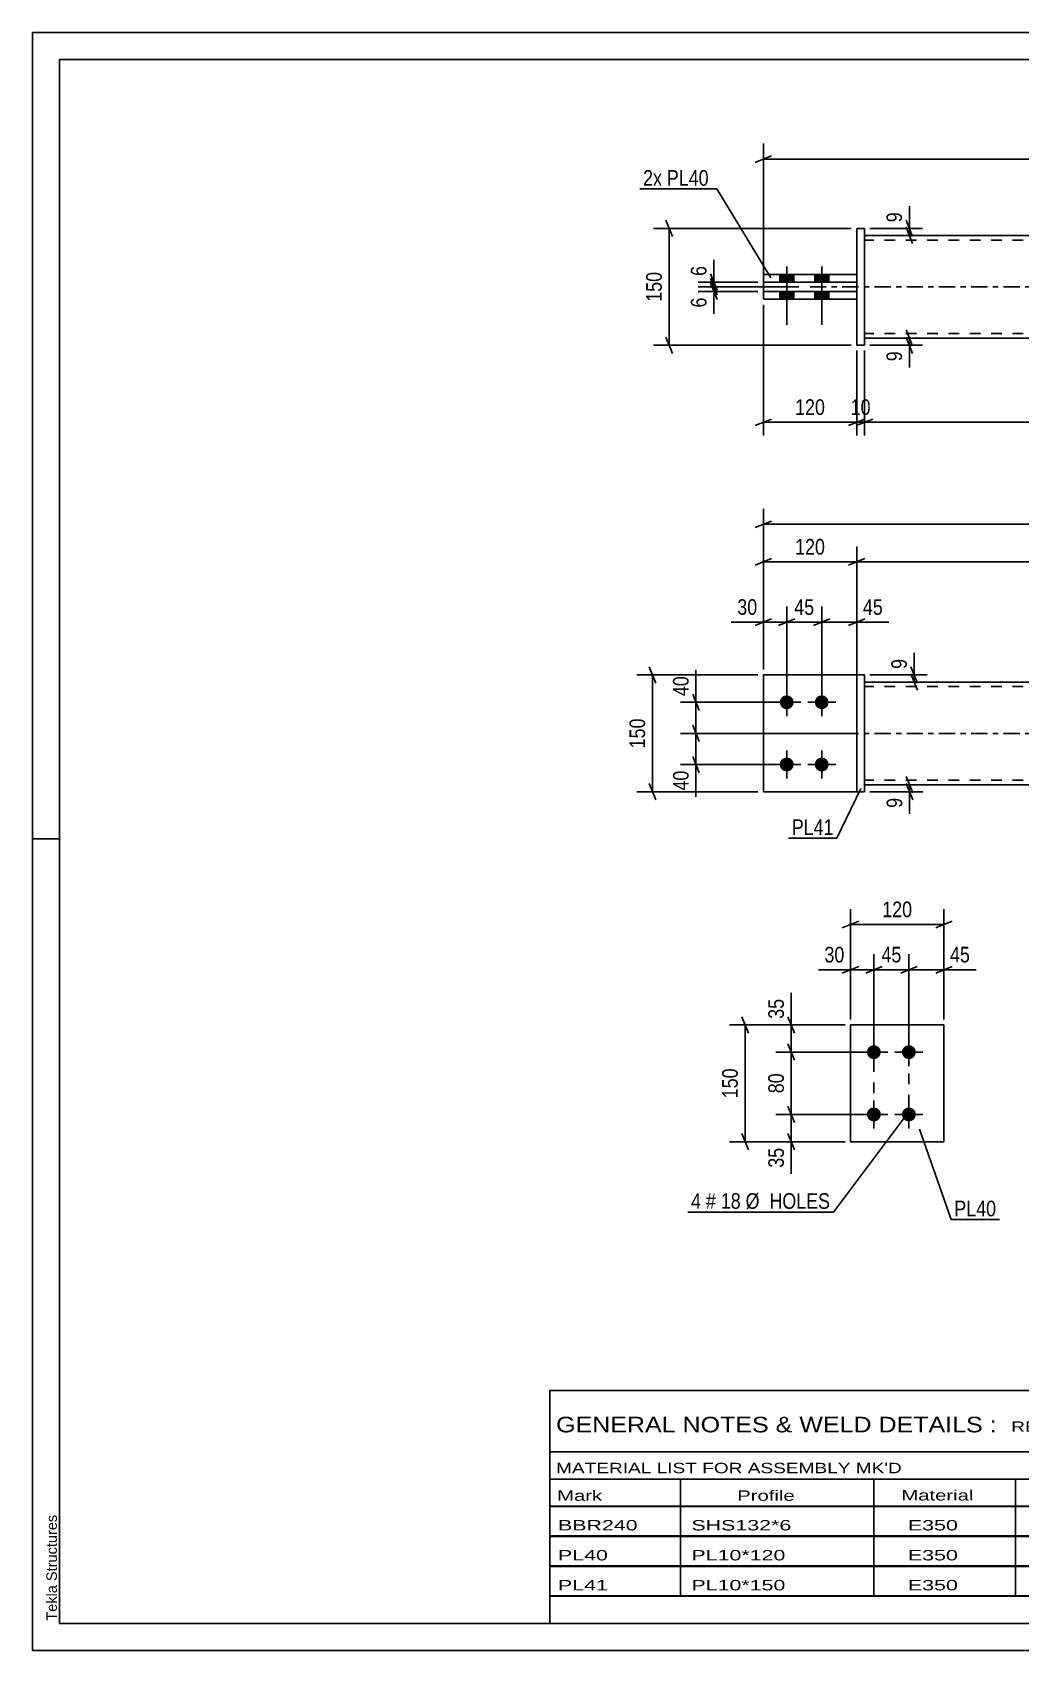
# Model space of a CAD drawing. Header units: millimetres. Extents: x 0 to 420, y 0 to 297.
# Drawn here: x 0 to 181.4, y 0 to 297 of the extents above; entities that cross this region are included whole.
import ezdxf

# ---------------------------------------------------------------- set-up
doc = ezdxf.new("R2010")
doc.units = ezdxf.units.MM
doc.linetypes.add('DXK_LINE_DOT2', pattern=[3.9198, 1.9599, -1.9599])
doc.linetypes.add('DXK_LINE_DOT3', pattern=[5.9187, 2.979, -0.9799, 0.9799, -0.9799])
doc.styles.add('Arial', font='ARIAL.TTF', dxfattribs={"height": 0.2})
doc.styles.add('Arial Narrow', font='ARIALN.TTF', dxfattribs={"height": 0.2})

# ---------------------------------------------------------------- blocks, each defined once
blk = doc.blocks.new('Unknown-581632977-1163')
at = {"color": 5, "linetype": 'Continuous'}
for p, q in [((420, 297), (0, 297)), ((0, 297), (0, 0)), ((0, 292), (0, 297)), ((415, 292), (5, 292)), ((5, 292), (5, 5)), ((5, 149), (0, 149)), ((0, 0), (0, 5)), ((5, 5), (415, 5)), ((0, 0), (420, 0))]:
    blk.add_line(p, q, dxfattribs=at)
at = {"color": 174, "linetype": 'Continuous', "style": 'Arial'}
blk.add_text('Tekla Structures', height=1.9102, rotation=90, dxfattribs=at).set_placement((4.5, 5.5))
blk = doc.blocks.new('Part-581632977-1814 - 1790')
at = {"color": 2, "linetype": 'Continuous'}
for p, q in [((152.77, 179.06), (151.35, 179.06)), ((151.35, 179.06), (151.35, 157.63)), ((152.77, 157.63), (152.77, 179.06)), ((151.35, 157.63), (152.77, 157.63))]:
    blk.add_line(p, q, dxfattribs=at)
blk = doc.blocks.new('Bolt-581632977-1798 - 1790')
at = {"linetype": 'Continuous'}
for points in [[(138.49, 172.77, -1), (138.49, 175.34, -1)], [(144.92, 172.77, -1), (144.92, 175.34, -1)], [(138.49, 161.34, -1), (138.49, 163.92, -1)], [(144.92, 161.34, -1), (144.92, 163.92, -1)]]:
    blk.add_hatch(color=1, dxfattribs=at).paths.add_polyline_path(points)
at = {"color": 1, "linetype": 'Continuous'}
for p, q in [((138.49, 171.49), (138.49, 176.63)), ((144.92, 171.49), (144.92, 176.63)), ((141.06, 174.06), (135.92, 174.06)), ((147.49, 174.06), (142.35, 174.06)), ((138.49, 160.06), (138.49, 165.2)), ((144.92, 160.06), (144.92, 165.2)), ((141.06, 162.63), (135.92, 162.63)), ((147.49, 162.63), (142.35, 162.63))]:
    blk.add_line(p, q, dxfattribs=at)
blk = doc.blocks.new('Part-581632977-1804 - 1790')
at = {"color": 2, "linetype": 'Continuous'}
for p, q in [((152.77, 177.77), (291.67, 177.77)), ((152.77, 158.92), (291.67, 158.92))]:
    blk.add_line(p, q, dxfattribs=at)
at = {"color": 7, "linetype": 'DXK_LINE_DOT2'}
for p, q in [((152.77, 158.92), (152.77, 177.77)), ((291.67, 176.92), (152.77, 176.92)), ((291.67, 158.92), (291.67, 177.77)), ((291.67, 159.77), (152.77, 159.77))]:
    blk.add_line(p, q, dxfattribs=at)
at = {"color": 7, "linetype": 'DXK_LINE_DOT3'}
blk.add_line((142.77, 168.34), (301.67, 168.34), dxfattribs=at)
blk = doc.blocks.new('Part-581632977-1819 - 1790')
at = {"color": 7, "linetype": 'DXK_LINE_DOT2'}
for p, q in [((151.35, 179.06), (134.2, 179.06)), ((134.2, 179.06), (134.2, 157.63)), ((151.35, 157.63), (151.35, 179.06)), ((134.2, 157.63), (151.35, 157.63))]:
    blk.add_line(p, q, dxfattribs=at)
blk = doc.blocks.new('Part-581632977-1824 - 1790')
at = {"color": 2, "linetype": 'Continuous'}
for p, q in [((151.35, 179.06), (134.2, 179.06)), ((134.2, 179.06), (134.2, 157.63)), ((134.2, 157.63), (151.35, 157.63))]:
    blk.add_line(p, q, dxfattribs=at)
at = {"color": 7, "linetype": 'DXK_LINE_DOT2'}
blk.add_line((151.35, 157.63), (151.35, 179.06), dxfattribs=at)
blk = doc.blocks.new('Part-581632977-2144 - 2122')
at = {"color": 2, "linetype": 'Continuous'}
for p, q in [((151.35, 249.45), (134.2, 249.45)), ((134.2, 248.02), (134.2, 249.45)), ((151.35, 248.02), (134.2, 248.02)), ((151.35, 248.02), (151.35, 249.45))]:
    blk.add_line(p, q, dxfattribs=at)
blk = doc.blocks.new('Part-581632977-2150 - 2122')
at = {"color": 2, "linetype": 'Continuous'}
for p, q in [((152.77, 259.73), (291.67, 259.73)), ((152.77, 240.88), (291.67, 240.88))]:
    blk.add_line(p, q, dxfattribs=at)
at = {"color": 7, "linetype": 'DXK_LINE_DOT2'}
for p, q in [((152.77, 240.88), (152.77, 259.73)), ((291.67, 258.88), (152.77, 258.88)), ((291.67, 259.73), (291.67, 240.88)), ((291.67, 241.73), (152.77, 241.73))]:
    blk.add_line(p, q, dxfattribs=at)
at = {"color": 7, "linetype": 'DXK_LINE_DOT3'}
blk.add_line((142.77, 250.31), (301.67, 250.31), dxfattribs=at)
blk = doc.blocks.new('Part-581632977-2134 - 2122')
at = {"color": 2, "linetype": 'Continuous'}
for p, q in [((152.77, 261.02), (151.35, 261.02)), ((151.35, 261.02), (151.35, 239.59)), ((152.77, 239.59), (152.77, 261.02)), ((151.35, 239.59), (152.77, 239.59))]:
    blk.add_line(p, q, dxfattribs=at)
blk = doc.blocks.new('Part-581632977-2139 - 2122')
at = {"color": 2, "linetype": 'Continuous'}
for p, q in [((134.2, 252.59), (151.35, 252.59)), ((134.2, 252.59), (134.2, 251.16)), ((151.35, 251.16), (151.35, 252.59)), ((134.2, 251.16), (151.35, 251.16))]:
    blk.add_line(p, q, dxfattribs=at)
blk = doc.blocks.new('Bolt-581632977-2152 - 2122')
at = {"linetype": 'Continuous'}
for points in [[(137.2, 251.16), (139.77, 251.16), (139.77, 252.59), (137.2, 252.59)], [(137.2, 251.16), (139.77, 251.16), (139.77, 252.59), (137.2, 252.59)], [(143.63, 251.16), (146.2, 251.16), (146.2, 252.59), (143.63, 252.59)], [(143.63, 251.16), (146.2, 251.16), (146.2, 252.59), (143.63, 252.59)], [(137.2, 248.02), (139.77, 248.02), (139.77, 249.45), (137.2, 249.45)], [(137.2, 248.02), (139.77, 248.02), (139.77, 249.45), (137.2, 249.45)], [(143.63, 248.02), (146.2, 248.02), (146.2, 249.45), (143.63, 249.45)], [(143.63, 248.02), (146.2, 248.02), (146.2, 249.45), (143.63, 249.45)]]:
    blk.add_hatch(color=1, dxfattribs=at).paths.add_polyline_path(points)
at = {"color": 1, "linetype": 'Continuous'}
for p, q in [((137.2, 252.59), (137.2, 251.16)), ((137.2, 252.59), (137.2, 251.16)), ((138.49, 254.02), (138.49, 243.31)), ((138.49, 254.02), (138.49, 243.31)), ((139.77, 252.59), (139.77, 251.16)), ((139.77, 252.59), (139.77, 251.16)), ((143.63, 252.59), (143.63, 251.16)), ((143.63, 252.59), (143.63, 251.16)), ((144.92, 254.02), (144.92, 243.31)), ((144.92, 254.02), (144.92, 243.31)), ((146.2, 252.59), (146.2, 251.16)), ((146.2, 252.59), (146.2, 251.16)), ((137.2, 249.45), (137.2, 248.02)), ((137.2, 249.45), (137.2, 248.02)), ((139.77, 249.45), (139.77, 248.02)), ((139.77, 249.45), (139.77, 248.02)), ((143.63, 249.45), (143.63, 248.02)), ((143.63, 249.45), (143.63, 248.02)), ((146.2, 249.45), (146.2, 248.02)), ((146.2, 249.45), (146.2, 248.02))]:
    blk.add_line(p, q, dxfattribs=at)
blk = doc.blocks.new('Part-581632977-1458 - 1409')
at = {"color": 2, "linetype": 'Continuous'}
for p, q in [((167.35, 114.84), (150.2, 114.84)), ((150.2, 114.84), (150.2, 93.41)), ((167.35, 93.41), (167.35, 114.84)), ((150.2, 93.41), (167.35, 93.41))]:
    blk.add_line(p, q, dxfattribs=at)
blk = doc.blocks.new('Bolt-581632977-1443 - 1409')
at = {"linetype": 'Continuous'}
for points in [[(154.49, 108.55, -1), (154.49, 111.12, -1)], [(160.92, 108.55, -1), (160.92, 111.12, -1)], [(154.49, 97.12, -1), (154.49, 99.7, -1)], [(160.92, 97.12, -1), (160.92, 99.7, -1)]]:
    blk.add_hatch(color=1, dxfattribs=at).paths.add_polyline_path(points)
at = {"color": 1, "linetype": 'Continuous'}
for p, q in [((154.49, 107.27), (154.49, 112.41)), ((160.92, 107.27), (160.92, 112.41)), ((157.06, 109.84), (151.92, 109.84)), ((163.49, 109.84), (158.35, 109.84)), ((154.49, 95.84), (154.49, 100.98)), ((160.92, 95.84), (160.92, 100.98)), ((157.06, 98.41), (151.92, 98.41)), ((163.49, 98.41), (158.35, 98.41))]:
    blk.add_line(p, q, dxfattribs=at)
blk = doc.blocks.new('Rectangle-581632977-1567 - 1409')
at = {"color": 1, "linetype": 'DXK_LINE_DOT2'}
blk.add_lwpolyline([(154.49, 109.84), (160.92, 109.84), (160.92, 98.41), (154.49, 98.41), (154.49, 109.84)], close=True, dxfattribs=at)
blk = doc.blocks.new('StraightDimension-581632977-1863 - 1790')
at = {"color": 7, "linetype": 'Continuous'}
for p, q in [((121.23, 169.84), (122.43, 166.84)), ((150.35, 168.34), (118.98, 168.34)), ((121.83, 162.63), (121.83, 168.34)), ((122.43, 161.13), (121.23, 164.13)), ((137.49, 162.63), (118.98, 162.63))]:
    blk.add_line(p, q, dxfattribs=at)
at = {"color": 0}
blk.add_wipeout([(121.08, 162.11), (116.88, 162.11), (116.88, 157.25), (121.08, 157.25)], dxfattribs=at)
at = {"color": 7, "linetype": 'Continuous'}
blk.add_line((121.83, 162.63), (121.83, 156.72), dxfattribs=at)
blk.add_line((121.83, 162.63), (121.83, 156.72), dxfattribs=at)
at = {"color": 3, "style": 'Arial Narrow'}
blk.add_text('40', height=2.863, rotation=90.0002, dxfattribs=at).set_placement((120.48, 157.85))
blk = doc.blocks.new('StraightDimension-581632977-2017 - 1790')
at = {"color": 7, "linetype": 'Continuous'}
for p, q in [((134.2, 180.06), (134.2, 209.56)), ((310.24, 180.06), (310.24, 209.56)), ((135.7, 207.31), (132.7, 206.11)), ((134.2, 206.71), (310.24, 206.71)), ((308.74, 206.11), (311.74, 207.31))]:
    blk.add_line(p, q, dxfattribs=at)
at = {"color": 0}
blk.add_wipeout([(226.48, 207.46), (226.48, 211.66), (217.96, 211.66), (217.96, 207.46)], dxfattribs=at)
at = {"color": 3, "style": 'Arial Narrow'}
blk.add_text('1232', height=2.863, dxfattribs=at).set_placement((218.56, 208.06))
blk = doc.blocks.new('StraightDimension-581632977-2083 - 1790')
at = {"color": 7, "linetype": 'Continuous'}
for p, q in [((153.77, 179.06), (164.3, 179.06)), ((161.3, 180.56), (162.5, 177.56)), ((162.5, 176.27), (161.3, 179.27)), ((161.9, 177.77), (161.9, 179.06)), ((153.77, 177.77), (164.3, 177.77))]:
    blk.add_line(p, q, dxfattribs=at)
at = {"color": 0}
blk.add_wipeout([(161.15, 182.61), (156.95, 182.61), (156.95, 179.58), (161.15, 179.58)], dxfattribs=at)
at = {"color": 7, "linetype": 'Continuous'}
blk.add_line((161.9, 179.06), (161.9, 183.14), dxfattribs=at)
blk.add_line((161.9, 179.06), (161.9, 183.14), dxfattribs=at)
at = {"color": 3, "style": 'Arial Narrow'}
blk.add_text('9', height=2.86, rotation=90.0002, dxfattribs=at).set_placement((160.55, 180.18))
blk = doc.blocks.new('StraightDimension-581632977-1982 - 1790')
at = {"color": 7, "linetype": 'Continuous'}
for p, q in [((134.2, 180.06), (134.2, 202.66)), ((151.35, 169.34), (151.35, 202.66)), ((135.7, 200.41), (132.7, 199.21)), ((134.2, 199.81), (151.35, 199.81)), ((149.85, 199.21), (152.85, 200.41))]:
    blk.add_line(p, q, dxfattribs=at)
at = {"color": 0}
blk.add_wipeout([(146.12, 200.56), (146.12, 204.76), (139.43, 204.76), (139.43, 200.56)], dxfattribs=at)
at = {"color": 3, "style": 'Arial Narrow'}
blk.add_text('120', height=2.863, dxfattribs=at).set_placement((140.03, 201.16))
blk = doc.blocks.new('StraightDimension-581632977-1918 - 1790')
at = {"color": 7, "linetype": 'Continuous'}
for p, q in [((138.49, 175.06), (138.49, 191.6)), ((144.92, 175.06), (144.92, 191.6)), ((136.99, 188.15), (139.99, 189.35)), ((138.49, 188.75), (144.92, 188.75)), ((146.42, 189.35), (143.42, 188.15))]:
    blk.add_line(p, q, dxfattribs=at)
at = {"color": 0}
blk.add_wipeout([(144.13, 189.5), (144.13, 193.7), (139.27, 193.7), (139.27, 189.5)], dxfattribs=at)
at = {"color": 3, "style": 'Arial Narrow'}
blk.add_text('45', height=2.863, dxfattribs=at).set_placement((139.87, 190.1))
blk = doc.blocks.new('StraightDimension-581632977-1854 - 1790')
at = {"color": 7, "linetype": 'Continuous'}
for p, q in [((160.45, 160.42), (161.65, 157.42)), ((153.77, 158.92), (163.45, 158.92)), ((153.77, 157.63), (163.45, 157.63)), ((161.65, 156.13), (160.45, 159.13)), ((161.05, 157.63), (161.05, 158.92))]:
    blk.add_line(p, q, dxfattribs=at)
at = {"color": 0}
blk.add_wipeout([(160.3, 157.11), (156.1, 157.11), (156.1, 154.08), (160.3, 154.08)], dxfattribs=at)
at = {"color": 7, "linetype": 'Continuous'}
blk.add_line((161.05, 157.63), (161.05, 153.55), dxfattribs=at)
blk.add_line((161.05, 157.63), (161.05, 153.55), dxfattribs=at)
at = {"color": 3, "style": 'Arial Narrow'}
blk.add_text('9', height=2.86, rotation=90.0002, dxfattribs=at).set_placement((159.7, 154.68))
blk = doc.blocks.new('StraightDimension-581632977-1872 - 1790')
at = {"color": 7, "linetype": 'Continuous'}
for p, q in [((121.23, 175.56), (122.43, 172.56)), ((137.49, 174.06), (118.98, 174.06)), ((121.83, 168.34), (121.83, 174.06)), ((122.43, 166.84), (121.23, 169.84)), ((150.35, 168.34), (118.98, 168.34))]:
    blk.add_line(p, q, dxfattribs=at)
at = {"color": 0}
blk.add_wipeout([(121.08, 179.44), (116.88, 179.44), (116.88, 174.58), (121.08, 174.58)], dxfattribs=at)
at = {"color": 7, "linetype": 'Continuous'}
blk.add_line((121.83, 174.06), (121.83, 179.97), dxfattribs=at)
blk.add_line((121.83, 174.06), (121.83, 179.97), dxfattribs=at)
at = {"color": 3, "style": 'Arial Narrow'}
blk.add_text('40', height=2.863, rotation=90.0002, dxfattribs=at).set_placement((120.48, 175.18))
blk = doc.blocks.new('StraightDimension-581632977-1882 - 1790')
at = {"color": 7, "linetype": 'Continuous'}
for p, q in [((133.2, 179.06), (110.99, 179.06)), ((114.44, 177.56), (113.24, 180.56)), ((113.84, 157.63), (113.84, 179.06)), ((133.2, 157.63), (110.99, 157.63)), ((113.24, 159.13), (114.44, 156.13))]:
    blk.add_line(p, q, dxfattribs=at)
at = {"color": 0}
blk.add_wipeout([(113.09, 171.69), (108.89, 171.69), (108.89, 165), (113.09, 165)], dxfattribs=at)
at = {"color": 3, "style": 'Arial Narrow'}
blk.add_text('150', height=2.863, rotation=90.0002, dxfattribs=at).set_placement((112.49, 165.6))
blk = doc.blocks.new('StraightDimension-581632977-1902 - 1790')
at = {"color": 7, "linetype": 'Continuous'}
for p, q in [((144.92, 175.06), (144.92, 191.6)), ((151.35, 180.06), (151.35, 191.6)), ((143.42, 188.15), (146.42, 189.35)), ((144.92, 188.75), (151.35, 188.75)), ((152.85, 189.35), (149.85, 188.15))]:
    blk.add_line(p, q, dxfattribs=at)
at = {"color": 0}
blk.add_wipeout([(156.73, 189.5), (156.73, 193.7), (151.87, 193.7), (151.87, 189.5)], dxfattribs=at)
at = {"color": 7, "linetype": 'Continuous'}
blk.add_line((151.35, 188.75), (157.25, 188.75), dxfattribs=at)
blk.add_line((151.35, 188.75), (157.25, 188.75), dxfattribs=at)
at = {"color": 3, "style": 'Arial Narrow'}
blk.add_text('45', height=2.863, dxfattribs=at).set_placement((152.47, 190.1))
blk = doc.blocks.new('StraightDimension-581632977-1931 - 1790')
at = {"color": 7, "linetype": 'Continuous'}
for p, q in [((134.2, 180.06), (134.2, 191.6)), ((138.49, 175.06), (138.49, 191.6)), ((132.7, 188.15), (135.7, 189.35)), ((134.2, 188.75), (138.49, 188.75)), ((139.99, 189.35), (136.99, 188.15))]:
    blk.add_line(p, q, dxfattribs=at)
at = {"color": 0}
blk.add_wipeout([(133.68, 189.5), (133.68, 193.7), (128.82, 193.7), (128.82, 189.5)], dxfattribs=at)
at = {"color": 7, "linetype": 'Continuous'}
blk.add_line((134.2, 188.75), (128.3, 188.75), dxfattribs=at)
blk.add_line((134.2, 188.75), (128.3, 188.75), dxfattribs=at)
at = {"color": 3, "style": 'Arial Narrow'}
blk.add_text('30', height=2.863, dxfattribs=at).set_placement((129.42, 190.1))
blk = doc.blocks.new('StraightDimension-581632977-1967 - 1790')
at = {"color": 7, "linetype": 'Continuous'}
for p, q in [((151.35, 169.34), (151.35, 202.66)), ((293.1, 180.06), (293.1, 202.66)), ((152.85, 200.41), (149.85, 199.21)), ((151.35, 199.81), (293.1, 199.81)), ((291.6, 199.21), (294.6, 200.41))]:
    blk.add_line(p, q, dxfattribs=at)
at = {"color": 0}
blk.add_wipeout([(225.56, 200.56), (225.56, 204.76), (218.88, 204.76), (218.88, 200.56)], dxfattribs=at)
at = {"color": 3, "style": 'Arial Narrow'}
blk.add_text('992', height=2.863, dxfattribs=at).set_placement((219.48, 201.16))
blk = doc.blocks.new('StraightDimension-581632977-2257 - 2122')
at = {"color": 7, "linetype": 'Continuous'}
for p, q in [((151.35, 238.59), (151.35, 223.04)), ((152.77, 238.59), (152.77, 223.04)), ((149.85, 224.84), (152.85, 226.04)), ((154.27, 226.04), (151.27, 224.84)), ((151.35, 225.44), (152.77, 225.44))]:
    blk.add_line(p, q, dxfattribs=at)
at = {"color": 0}
blk.add_wipeout([(154.49, 226.19), (154.49, 230.39), (149.63, 230.39), (149.63, 226.19)], dxfattribs=at)
at = {"color": 3, "style": 'Arial Narrow'}
blk.add_text('10', height=2.863, dxfattribs=at).set_placement((150.23, 226.79))
blk = doc.blocks.new('StraightDimension-581632977-2155 - 2122')
at = {"color": 7, "linetype": 'Continuous'}
for p, q in [((124.5, 252.66), (125.7, 249.66)), ((133.2, 251.16), (122.25, 251.16)), ((140.7, 250.31), (122.25, 250.31)), ((125.7, 248.81), (124.5, 251.81)), ((125.1, 250.31), (125.1, 251.16))]:
    blk.add_line(p, q, dxfattribs=at)
at = {"color": 0}
blk.add_wipeout([(124.35, 254.72), (120.15, 254.72), (120.15, 251.69), (124.35, 251.69)], dxfattribs=at)
at = {"color": 7, "linetype": 'Continuous'}
blk.add_line((125.1, 251.16), (125.1, 255.24), dxfattribs=at)
blk.add_line((125.1, 251.16), (125.1, 255.24), dxfattribs=at)
at = {"color": 3, "style": 'Arial Narrow'}
blk.add_text('6', height=2.86, rotation=90.0002, dxfattribs=at).set_placement((123.75, 252.29))
blk = doc.blocks.new('StraightDimension-581632977-2167 - 2122')
at = {"color": 7, "linetype": 'Continuous'}
for p, q in [((140.7, 250.31), (122.25, 250.31)), ((124.5, 251.81), (125.7, 248.81)), ((125.7, 247.95), (124.5, 250.95)), ((125.1, 249.45), (125.1, 250.31)), ((133.2, 249.45), (122.25, 249.45))]:
    blk.add_line(p, q, dxfattribs=at)
at = {"color": 0}
blk.add_wipeout([(124.35, 248.92), (120.15, 248.92), (120.15, 245.9), (124.35, 245.9)], dxfattribs=at)
at = {"color": 7, "linetype": 'Continuous'}
blk.add_line((125.1, 249.45), (125.1, 245.37), dxfattribs=at)
blk.add_line((125.1, 249.45), (125.1, 245.37), dxfattribs=at)
at = {"color": 3, "style": 'Arial Narrow'}
blk.add_text('6', height=2.86, rotation=90.0002, dxfattribs=at).set_placement((123.75, 246.5))
blk = doc.blocks.new('StraightDimension-581632977-2207 - 2122')
at = {"color": 7, "linetype": 'Continuous'}
for p, q in [((160.41, 262.52), (161.61, 259.52)), ((153.77, 261.02), (163.41, 261.02)), ((153.77, 259.73), (163.41, 259.73)), ((161.61, 258.23), (160.41, 261.23)), ((161.01, 259.73), (161.01, 261.02))]:
    blk.add_line(p, q, dxfattribs=at)
at = {"color": 0}
blk.add_wipeout([(160.26, 264.57), (156.06, 264.57), (156.06, 261.55), (160.26, 261.55)], dxfattribs=at)
at = {"color": 7, "linetype": 'Continuous'}
blk.add_line((161.01, 261.02), (161.01, 265.1), dxfattribs=at)
blk.add_line((161.01, 261.02), (161.01, 265.1), dxfattribs=at)
at = {"color": 3, "style": 'Arial Narrow'}
blk.add_text('9', height=2.86, rotation=90.0002, dxfattribs=at).set_placement((159.66, 262.15))
blk = doc.blocks.new('StraightDimension-581632977-2247 - 2122')
at = {"color": 7, "linetype": 'Continuous'}
for p, q in [((134.2, 247.02), (134.2, 223.04)), ((151.35, 238.59), (151.35, 223.04)), ((135.7, 226.04), (132.7, 224.84)), ((149.85, 224.84), (152.85, 226.04)), ((134.2, 225.44), (151.35, 225.44))]:
    blk.add_line(p, q, dxfattribs=at)
at = {"color": 0}
blk.add_wipeout([(146.12, 226.19), (146.12, 230.39), (139.43, 230.39), (139.43, 226.19)], dxfattribs=at)
at = {"color": 3, "style": 'Arial Narrow'}
blk.add_text('120', height=2.863, dxfattribs=at).set_placement((140.03, 226.79))
blk = doc.blocks.new('StraightDimension-581632977-2266 - 2122')
at = {"color": 7, "linetype": 'Continuous'}
for p, q in [((152.77, 238.59), (152.77, 223.04)), ((291.67, 238.59), (291.67, 223.04)), ((154.27, 226.04), (151.27, 224.84)), ((290.17, 224.84), (293.17, 226.04)), ((152.77, 225.44), (291.67, 225.44))]:
    blk.add_line(p, q, dxfattribs=at)
at = {"color": 0}
blk.add_wipeout([(225.56, 226.19), (225.56, 230.39), (218.88, 230.39), (218.88, 226.19)], dxfattribs=at)
at = {"color": 3, "style": 'Arial Narrow'}
blk.add_text('972', height=2.863, dxfattribs=at).set_placement((219.48, 226.79))
blk = doc.blocks.new('StraightDimension-581632977-2275 - 2122')
at = {"color": 7, "linetype": 'Continuous'}
for p, q in [((134.2, 249.02), (134.2, 276.59)), ((310.24, 249.02), (310.24, 276.59)), ((135.7, 274.34), (132.7, 273.14)), ((134.2, 273.74), (310.24, 273.74)), ((308.74, 273.14), (311.74, 274.34))]:
    blk.add_line(p, q, dxfattribs=at)
at = {"color": 0}
blk.add_wipeout([(226.48, 274.49), (226.48, 278.69), (217.96, 278.69), (217.96, 274.49)], dxfattribs=at)
at = {"color": 3, "style": 'Arial Narrow'}
blk.add_text('1232', height=2.863, dxfattribs=at).set_placement((218.56, 275.09))
blk = doc.blocks.new('StraightDimension-581632977-2286 - 2122')
at = {"color": 7, "linetype": 'Continuous'}
for p, q in [((117.5, 259.52), (116.3, 262.52)), ((150.35, 261.02), (114.05, 261.02)), ((116.9, 239.59), (116.9, 261.02)), ((116.3, 241.09), (117.5, 238.09)), ((150.35, 239.59), (114.05, 239.59))]:
    blk.add_line(p, q, dxfattribs=at)
at = {"color": 0}
blk.add_wipeout([(116.15, 253.65), (111.95, 253.65), (111.95, 246.96), (116.15, 246.96)], dxfattribs=at)
at = {"color": 3, "style": 'Arial Narrow'}
blk.add_text('150', height=2.863, rotation=90.0002, dxfattribs=at).set_placement((115.55, 247.56))
blk = doc.blocks.new('StraightDimension-581632977-2297 - 2122')
at = {"color": 7, "linetype": 'Continuous'}
for p, q in [((153.77, 240.88), (163.41, 240.88)), ((160.41, 242.38), (161.61, 239.38)), ((161.61, 238.09), (160.41, 241.09)), ((161.01, 239.59), (161.01, 240.88)), ((153.77, 239.59), (163.41, 239.59))]:
    blk.add_line(p, q, dxfattribs=at)
at = {"color": 0}
blk.add_wipeout([(160.26, 239.07), (156.06, 239.07), (156.06, 236.04), (160.26, 236.04)], dxfattribs=at)
at = {"color": 7, "linetype": 'Continuous'}
blk.add_line((161.01, 239.59), (161.01, 235.51), dxfattribs=at)
blk.add_line((161.01, 239.59), (161.01, 235.51), dxfattribs=at)
at = {"color": 3, "style": 'Arial Narrow'}
blk.add_text('9', height=2.86, rotation=90.0002, dxfattribs=at).set_placement((159.66, 236.64))
blk = doc.blocks.new('StraightDimension-581632977-1514 - 1409')
at = {"color": 7, "linetype": 'Continuous'}
for p, q in [((150.2, 115.84), (150.2, 127.81)), ((154.49, 110.84), (154.49, 127.81)), ((148.7, 124.36), (151.7, 125.56)), ((150.2, 124.96), (154.49, 124.96)), ((155.99, 125.56), (152.99, 124.36))]:
    blk.add_line(p, q, dxfattribs=at)
at = {"color": 0}
blk.add_wipeout([(149.68, 125.71), (149.68, 129.91), (144.82, 129.91), (144.82, 125.71)], dxfattribs=at)
at = {"color": 7, "linetype": 'Continuous'}
blk.add_line((150.2, 124.96), (144.3, 124.96), dxfattribs=at)
blk.add_line((150.2, 124.96), (144.3, 124.96), dxfattribs=at)
at = {"color": 3, "style": 'Arial Narrow'}
blk.add_text('30', height=2.863, dxfattribs=at).set_placement((145.42, 126.31))
blk = doc.blocks.new('StraightDimension-581632977-1483 - 1409')
at = {"color": 7, "linetype": 'Continuous'}
for p, q in [((138.72, 116.34), (139.92, 113.34)), ((149.2, 114.84), (136.47, 114.84)), ((139.32, 109.84), (139.32, 114.84)), ((139.92, 108.34), (138.72, 111.34)), ((153.49, 109.84), (136.47, 109.84))]:
    blk.add_line(p, q, dxfattribs=at)
at = {"color": 0}
blk.add_wipeout([(138.57, 120.22), (134.37, 120.22), (134.37, 115.36), (138.57, 115.36)], dxfattribs=at)
at = {"color": 7, "linetype": 'Continuous'}
blk.add_line((139.32, 114.84), (139.32, 120.75), dxfattribs=at)
blk.add_line((139.32, 114.84), (139.32, 120.75), dxfattribs=at)
at = {"color": 3, "style": 'Arial Narrow'}
blk.add_text('35', height=2.863, rotation=90.0002, dxfattribs=at).set_placement((137.97, 115.96))
blk = doc.blocks.new('StraightDimension-581632977-1460 - 1409')
at = {"color": 7, "linetype": 'Continuous'}
for p, q in [((153.49, 98.41), (136.47, 98.41)), ((138.72, 99.91), (139.92, 96.91)), ((139.32, 93.41), (139.32, 98.41)), ((149.2, 93.41), (136.47, 93.41)), ((139.92, 91.91), (138.72, 94.91))]:
    blk.add_line(p, q, dxfattribs=at)
at = {"color": 0}
blk.add_wipeout([(138.57, 92.89), (134.37, 92.89), (134.37, 88.03), (138.57, 88.03)], dxfattribs=at)
at = {"color": 7, "linetype": 'Continuous'}
blk.add_line((139.32, 93.41), (139.32, 87.5), dxfattribs=at)
blk.add_line((139.32, 93.41), (139.32, 87.5), dxfattribs=at)
at = {"color": 3, "style": 'Arial Narrow'}
blk.add_text('35', height=2.863, rotation=90.0002, dxfattribs=at).set_placement((137.97, 88.63))
blk = doc.blocks.new('StraightDimension-581632977-1473 - 1409')
at = {"color": 7, "linetype": 'Continuous'}
for p, q in [((138.72, 111.34), (139.92, 108.34)), ((153.49, 109.84), (136.47, 109.84)), ((139.32, 98.41), (139.32, 109.84)), ((153.49, 98.41), (136.47, 98.41)), ((139.92, 96.91), (138.72, 99.91))]:
    blk.add_line(p, q, dxfattribs=at)
at = {"color": 0}
blk.add_wipeout([(138.57, 106.55), (134.37, 106.55), (134.37, 101.7), (138.57, 101.7)], dxfattribs=at)
at = {"color": 3, "style": 'Arial Narrow'}
blk.add_text('80', height=2.863, rotation=90.0002, dxfattribs=at).set_placement((137.97, 102.3))
blk = doc.blocks.new('StraightDimension-581632977-1497 - 1409')
at = {"color": 7, "linetype": 'Continuous'}
for p, q in [((131.45, 113.34), (130.25, 116.34)), ((149.2, 114.84), (128, 114.84)), ((130.85, 93.41), (130.85, 114.84)), ((149.2, 93.41), (128, 93.41)), ((130.25, 94.91), (131.45, 91.91))]:
    blk.add_line(p, q, dxfattribs=at)
at = {"color": 0}
blk.add_wipeout([(130.1, 107.47), (125.9, 107.47), (125.9, 100.78), (130.1, 100.78)], dxfattribs=at)
at = {"color": 3, "style": 'Arial Narrow'}
blk.add_text('150', height=2.863, rotation=90.0002, dxfattribs=at).set_placement((129.5, 101.38))
blk = doc.blocks.new('StraightDimension-581632977-1527 - 1409')
at = {"color": 7, "linetype": 'Continuous'}
for p, q in [((154.49, 110.84), (154.49, 127.81)), ((160.92, 110.84), (160.92, 127.81)), ((152.99, 124.36), (155.99, 125.56)), ((154.49, 124.96), (160.92, 124.96)), ((162.42, 125.56), (159.42, 124.36))]:
    blk.add_line(p, q, dxfattribs=at)
at = {"color": 0}
blk.add_wipeout([(160.13, 125.71), (160.13, 129.91), (155.28, 129.91), (155.28, 125.71)], dxfattribs=at)
at = {"color": 3, "style": 'Arial Narrow'}
blk.add_text('45', height=2.863, dxfattribs=at).set_placement((155.88, 126.31))
blk = doc.blocks.new('StraightDimension-581632977-1537 - 1409')
at = {"color": 7, "linetype": 'Continuous'}
for p, q in [((160.92, 110.84), (160.92, 127.81)), ((167.35, 115.84), (167.35, 127.81)), ((159.42, 124.36), (162.42, 125.56)), ((160.92, 124.96), (167.35, 124.96)), ((168.85, 125.56), (165.85, 124.36))]:
    blk.add_line(p, q, dxfattribs=at)
at = {"color": 0}
blk.add_wipeout([(172.73, 125.71), (172.73, 129.91), (167.87, 129.91), (167.87, 125.71)], dxfattribs=at)
at = {"color": 7, "linetype": 'Continuous'}
blk.add_line((167.35, 124.96), (173.25, 124.96), dxfattribs=at)
blk.add_line((167.35, 124.96), (173.25, 124.96), dxfattribs=at)
at = {"color": 3, "style": 'Arial Narrow'}
blk.add_text('45', height=2.863, dxfattribs=at).set_placement((168.47, 126.31))
blk = doc.blocks.new('StraightDimension-581632977-1551 - 1409')
at = {"color": 7, "linetype": 'Continuous'}
for p, q in [((151.7, 133.86), (148.7, 132.66)), ((150.2, 115.84), (150.2, 136.11)), ((165.85, 132.66), (168.85, 133.86)), ((167.35, 115.84), (167.35, 136.11)), ((150.2, 133.26), (167.35, 133.26))]:
    blk.add_line(p, q, dxfattribs=at)
at = {"color": 0}
blk.add_wipeout([(162.12, 134.01), (162.12, 138.21), (155.43, 138.21), (155.43, 134.01)], dxfattribs=at)
at = {"color": 3, "style": 'Arial Narrow'}
blk.add_text('120', height=2.863, dxfattribs=at).set_placement((156.03, 134.61))
blk = doc.blocks.new('Unknown-581632977-3389')
at = {"color": 7, "linetype": 'Continuous'}
for p, q in [((95, 47.75), (255, 47.75)), ((95, 36.5), (95, 47.75)), ((255, 47.75), (255, 36.5)), ((95, 36.5), (255, 36.5)), ((95, 36.5), (95, 31.5)), ((255, 36.5), (255, 31.5)), ((95, 31.5), (255, 31.5)), ((95, 31.5), (95, 26.5)), ((119, 31.5), (119, 26.5)), ((154.5, 31.5), (154.5, 26.5)), ((180.5, 31.5), (180.5, 26.5)), ((193.5, 31.5), (193.5, 26.5)), ((211, 31.5), (211, 26.5)), ((233, 31.5), (233, 26.5)), ((255, 31.5), (255, 26.5)), ((95, 26.5), (255, 26.5)), ((95, 26.45), (95, 21.05)), ((95, 26.45), (255, 26.45)), ((119, 26.5), (119, 21)), ((154.5, 26.5), (154.5, 21)), ((180.5, 26.5), (180.5, 21)), ((193.5, 26.5), (193.5, 21)), ((211, 26.5), (211, 21)), ((233, 26.5), (233, 21)), ((255, 26.45), (255, 21.05)), ((95, 21.05), (255, 21.05)), ((95, 20.95), (95, 15.55)), ((95, 20.95), (255, 20.95)), ((119, 21), (119, 15.5)), ((154.5, 21), (154.5, 15.5)), ((180.5, 21), (180.5, 15.5)), ((193.5, 21), (193.5, 15.5)), ((211, 21), (211, 15.5)), ((233, 21), (233, 15.5)), ((255, 20.95), (255, 15.55)), ((95, 15.55), (255, 15.55)), ((95, 15.45), (95, 10.05)), ((95, 15.45), (255, 15.45)), ((119, 15.5), (119, 10)), ((154.5, 15.5), (154.5, 10)), ((180.5, 15.5), (180.5, 10)), ((193.5, 15.5), (193.5, 10)), ((211, 15.5), (211, 10)), ((233, 15.5), (233, 10)), ((255, 15.45), (255, 10.05)), ((95, 10.05), (255, 10.05)), ((95, 10), (255, 10)), ((95, 10), (95, 5)), ((211, 10), (211, 5)), ((233, 10), (233, 5)), ((255, 10), (255, 5)), ((95, 5), (255, 5))]:
    blk.add_line(p, q, dxfattribs=at)
at = {"color": 7, "style": 'Arial Narrow'}
for s, height, width, p in [('GENERAL NOTES & WELD DETAILS :', 2.8633, 1.4, (96.15, 40.06)), ('REFER TYP DRAWING TYP-01', 1.9089, 1.6, (179.7, 40.16)), ("MATERIAL LIST FOR ASSEMBLY MK'D", 1.9089, 1.6, (96.15, 32.56)), ('BBR240', 1.909, 1.794707, (187.48, 32.47)), ('6', 1.91, 1.794707, (217.08, 32.56)), ('No. Required', 1.9089, 1.6, (226.41, 32.56)), ('Mark', 1.909, 1.7, (96.34, 27.5)), ('Profile', 1.909, 1.7, (129.41, 27.5)), ('Material', 1.909, 1.7, (159.54, 27.56)), ('No.', 1.909, 1.7, (184.5, 27.56)), ('Length', 1.909, 1.7, (195, 27.56)), ('Area', 1.909, 1.7, (217.5, 27.56)), ('Weight', 1.909, 1.7, (237, 27.56))]:
    blk.add_text(s, height=height, dxfattribs=dict(at, width=width)).set_placement(p)
at = {"color": 7, "linetype": 'Continuous', "style": 'Arial Narrow'}
for s, height, width, p in [('BBR240', 1.909, 1.794707, (96.5, 22.06)), ('SHS132*6', 1.909, 1.794707, (121, 22.06)), ('E350', 1.909, 1.794707, (160.74, 22.06)), ('1', 1.91, 1.794707, (184.86, 22.06)), ('972', 1.909, 1.794707, (199.77, 22.06)), ('0.5', 1.909, 1.794707, (221.32, 22.06)), ('23.1', 1.909, 1.794707, (240.14, 22.06)), ('PL40', 1.909, 1.794707, (96.5, 16.56)), ('PL10*120', 1.909, 1.794707, (121, 16.56)), ('E350', 1.909, 1.794707, (160.74, 16.56)), ('4', 1.91, 1.794707, (184.86, 16.56)), ('150', 1.909, 1.794707, (199.77, 16.56)), ('0.0', 1.909, 1.794707, (221.32, 16.56)), ('5.7', 1.909, 1.794707, (242.33, 16.56)), ('PL41', 1.909, 1.794707, (96.5, 11.06)), ('PL10*150', 1.909, 1.794707, (121, 11.06)), ('E350', 1.909, 1.794707, (160.74, 11.06)), ('2', 1.91, 1.794707, (184.86, 11.06)), ('150', 1.909, 1.794707, (199.77, 11.06)), ('0.1', 1.909, 1.794707, (221.32, 11.06)), ('3.5', 1.909, 1.794707, (242.33, 11.06)), ('Total', 1.909, 1.7, (197.33, 6.5)), ('0.8', 1.909, 1.794707, (220.83, 6.5)), ('32.3', 1.909, 1.794707, (240.14, 6.5))]:
    blk.add_text(s, height=height, dxfattribs=dict(at, width=width)).set_placement(p)
blk = doc.blocks.new('Mark-581632977-1810 - 1790')
at = {"color": 0}
blk.add_wipeout([(147.09, 149.7), (147.09, 152.7), (139.42, 152.7), (139.42, 149.7)], dxfattribs=at)
blk.add_wipeout([(147.09, 149.7), (147.09, 152.7), (139.42, 152.7), (139.42, 149.7)], dxfattribs=at)
at = {"color": 30, "linetype": 'Continuous'}
for p in [(152.11, 158.25), (138.82, 149.1)]:
    blk.add_line(p, (147.69, 149.1), dxfattribs=at)
at = {"color": 3, "style": 'Arial Narrow'}
blk.add_text('PL41', height=2.863, dxfattribs=at).set_placement((139.42, 149.7))
blk = doc.blocks.new('MarkSet-581632977-2328 - 2122')
at = {"color": 30, "linetype": 'Continuous'}
blk.add_line((135.58, 251.97), (125.67, 268.26), dxfattribs=at)
at = {"color": 0}
blk.add_wipeout([(115.59, 268.86), (115.59, 271.86), (112.12, 271.86), (112.12, 268.86)], dxfattribs=at)
blk.add_wipeout([(115.59, 268.86), (115.59, 271.86), (112.12, 271.86), (112.12, 268.86)], dxfattribs=at)
blk.add_wipeout([(124.17, 268.86), (124.17, 271.86), (116.49, 271.86), (116.49, 268.86)], dxfattribs=at)
blk.add_wipeout([(124.17, 268.86), (124.17, 271.86), (116.49, 271.86), (116.49, 268.86)], dxfattribs=at)
at = {"color": 30, "linetype": 'Continuous'}
blk.add_line((111.52, 268.26), (125.67, 268.26), dxfattribs=at)
at = {"color": 3, "style": 'Arial Narrow'}
for s, p in [('2x', (112.12, 268.86)), ('PL40', (116.49, 268.86))]:
    blk.add_text(s, height=2.863, dxfattribs=at).set_placement(p)
blk = doc.blocks.new('Mark-581632977-1439 - 1409')
at = {"color": 0}
blk.add_wipeout([(122.76, 81.09), (122.76, 84.09), (120.93, 84.09), (120.93, 81.09)], dxfattribs=at)
blk.add_wipeout([(122.76, 81.09), (122.76, 84.09), (120.93, 84.09), (120.93, 81.09)], dxfattribs=at)
blk.add_wipeout([(125.49, 81.09), (125.49, 84.09), (123.66, 84.09), (123.66, 81.09)], dxfattribs=at)
blk.add_wipeout([(125.49, 81.09), (125.49, 84.09), (123.66, 84.09), (123.66, 81.09)], dxfattribs=at)
at = {"color": 3, "style": 'Arial Narrow'}
blk.add_text('4', height=2.86, dxfattribs=at).set_placement((120.93, 81.09))
at = {"color": 0}
blk.add_wipeout([(130.04, 81.09), (130.04, 84.09), (126.39, 84.09), (126.39, 81.09)], dxfattribs=at)
blk.add_wipeout([(130.04, 81.09), (130.04, 84.09), (126.39, 84.09), (126.39, 81.09)], dxfattribs=at)
at = {"color": 3, "style": 'Arial Narrow'}
blk.add_text('#', height=2.86, dxfattribs=at).set_placement((123.66, 81.09))
at = {"color": 0}
blk.add_wipeout([(146.47, 81.09), (146.47, 84.09), (130.94, 84.09), (130.94, 81.09)], dxfattribs=at)
blk.add_wipeout([(146.47, 81.09), (146.47, 84.09), (130.94, 84.09), (130.94, 81.09)], dxfattribs=at)
at = {"color": 7, "linetype": 'Continuous'}
for p in [(160.68, 98.59), (120.33, 80.49)]:
    blk.add_line(p, (147.07, 80.49), dxfattribs=at)
at = {"color": 3, "style": 'Arial Narrow'}
for s, p in [('18', (126.39, 81.09)), ('Ø  HOLES', (130.94, 81.09))]:
    blk.add_text(s, height=2.863, dxfattribs=at).set_placement(p)
blk = doc.blocks.new('Mark-581632977-1454 - 1409')
at = {"color": 0}
blk.add_wipeout([(176.93, 79.71), (176.93, 82.71), (169.26, 82.71), (169.26, 79.71)], dxfattribs=at)
blk.add_wipeout([(176.93, 79.71), (176.93, 82.71), (169.26, 82.71), (169.26, 79.71)], dxfattribs=at)
at = {"color": 30, "linetype": 'Continuous'}
for p, q in [((162.86, 95.69), (168.66, 79.11)), ((168.66, 79.11), (177.53, 79.11))]:
    blk.add_line(p, q, dxfattribs=at)
at = {"color": 3, "style": 'Arial Narrow'}
blk.add_text('PL40', height=2.863, dxfattribs=at).set_placement((169.26, 79.71))

msp = doc.modelspace()

# ---------------------------------------------------------------- block references
for name in ['Unknown-581632977-1163', 'Part-581632977-2150 - 2122', 'Part-581632977-2134 - 2122', 'Part-581632977-2139 - 2122', 'Bolt-581632977-2152 - 2122', 'Part-581632977-2144 - 2122', 'Part-581632977-1819 - 1790', 'Part-581632977-1824 - 1790', 'Part-581632977-1814 - 1790', 'Bolt-581632977-1798 - 1790', 'Part-581632977-1804 - 1790', 'Part-581632977-1458 - 1409', 'Bolt-581632977-1443 - 1409', 'Rectangle-581632977-1567 - 1409', 'Unknown-581632977-3389']:
    msp.add_blockref(name, (0, 0))

# ---------------------------------------------------------------- next in the draw order: block references
for name in ['StraightDimension-581632977-2207 - 2122', 'StraightDimension-581632977-2155 - 2122', 'StraightDimension-581632977-2257 - 2122', 'StraightDimension-581632977-2017 - 1790', 'StraightDimension-581632977-1863 - 1790', 'StraightDimension-581632977-1854 - 1790', 'StraightDimension-581632977-1514 - 1409', 'StraightDimension-581632977-1460 - 1409', 'Mark-581632977-1454 - 1409']:
    msp.add_blockref(name, (0, 0))

# ---------------------------------------------------------------- next in the draw order: block references
for name in ['StraightDimension-581632977-2167 - 2122', 'StraightDimension-581632977-2083 - 1790', 'Mark-581632977-1810 - 1790', 'StraightDimension-581632977-1483 - 1409']:
    msp.add_blockref(name, (0, 0))

# ---------------------------------------------------------------- next in the draw order: block references
for name in ['StraightDimension-581632977-2275 - 2122', 'StraightDimension-581632977-2247 - 2122', 'StraightDimension-581632977-1982 - 1790', 'StraightDimension-581632977-1473 - 1409']:
    msp.add_blockref(name, (0, 0))

# ---------------------------------------------------------------- next in the draw order: block references
for name in ['StraightDimension-581632977-2266 - 2122', 'StraightDimension-581632977-1918 - 1790', 'StraightDimension-581632977-1527 - 1409', 'StraightDimension-581632977-1497 - 1409']:
    msp.add_blockref(name, (0, 0))

# ---------------------------------------------------------------- next in the draw order: block references
for name in ['StraightDimension-581632977-2286 - 2122', 'StraightDimension-581632977-2297 - 2122', 'StraightDimension-581632977-1872 - 1790', 'StraightDimension-581632977-1537 - 1409', 'Mark-581632977-1439 - 1409']:
    msp.add_blockref(name, (0, 0))

# ---------------------------------------------------------------- next in the draw order: block references
for name in ['MarkSet-581632977-2328 - 2122', 'StraightDimension-581632977-1902 - 1790', 'StraightDimension-581632977-1882 - 1790', 'StraightDimension-581632977-1551 - 1409']:
    msp.add_blockref(name, (0, 0))

# ---------------------------------------------------------------- next in the draw order: block references
for name in ['StraightDimension-581632977-1967 - 1790', 'StraightDimension-581632977-1931 - 1790']:
    msp.add_blockref(name, (0, 0))

doc.saveas('drawing.dxf')
